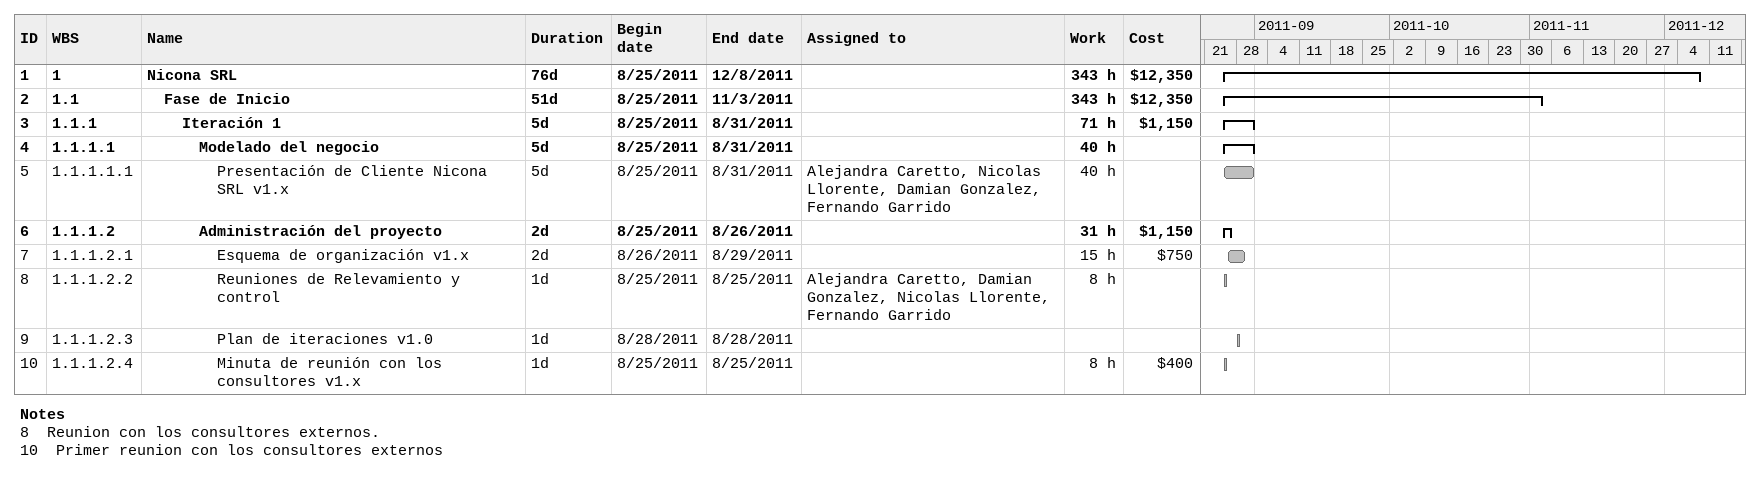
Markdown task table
| ID | WBS | Task | Duration | Start | Finish | Resources | Work (h) | Cost ($) |
|---|---|---|---|---|---|---|---|---|
| 1 | 1 | **Nicona SRL** | 76d | 2011-08-25 | 2011-12-08 |  | 343 | 12350 |
| 2 | 1.1 | **Fase de Inicio** | 51d | 2011-08-25 | 2011-11-03 |  | 343 | 12350 |
| 3 | 1.1.1 | **Iteración 1** | 5d | 2011-08-25 | 2011-08-31 |  | 71 | 1150 |
| 4 | 1.1.1.1 | **Modelado del negocio** | 5d | 2011-08-25 | 2011-08-31 |  | 40 |  |
| 5 | 1.1.1.1.1 | Presentación de Cliente Nicona SRL v1.x | 5d | 2011-08-25 | 2011-08-31 | Alejandra Caretto, Nicolas Llorente, Damian Gonzalez, Fernando Garrido | 40 |  |
| 6 | 1.1.1.2 | **Administración del proyecto** | 2d | 2011-08-25 | 2011-08-26 |  | 31 | 1150 |
| 7 | 1.1.1.2.1 | Esquema de organización v1.x | 2d | 2011-08-26 | 2011-08-29 |  | 15 | 750 |
| 8 | 1.1.1.2.2 | Reuniones de Relevamiento y control | 1d | 2011-08-25 | 2011-08-25 | Alejandra Caretto, Damian Gonzalez, Nicolas Llorente, Fernando Garrido | 8 |  |
| 9 | 1.1.1.2.3 | Plan de iteraciones v1.0 | 1d | 2011-08-28 | 2011-08-28 |  |  |  |
| 10 | 1.1.1.2.4 | Minuta de reunión con los consultores v1.x | 1d | 2011-08-25 | 2011-08-25 |  | 8 | 400 |

Notes
- 8: Reunion con los consultores externos.
- 10: Primer reunion con los consultores externos
